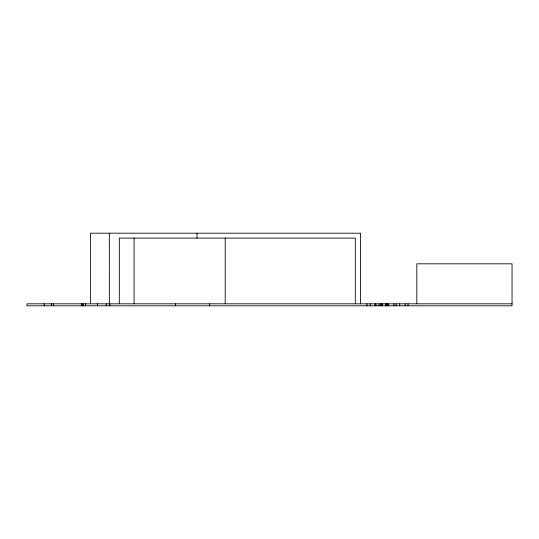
<?xml version="1.0" encoding="UTF-8"?>
<svg xmlns="http://www.w3.org/2000/svg" width="539" height="539" viewBox="0 0 539 539"><rect width="100%" height="100%" fill="white"/><g stroke="black" fill="none" stroke-linecap="round" stroke-linejoin="round"><path stroke-width="0.81" d="M512.05 303.814L26.95 303.814L26.95 305.802L512.05 305.802L512.05 263.814L416.822 263.814L416.822 303.814M408.036 303.814L408.036 305.802M405.16 303.814L405.16 305.802M399.736 303.814L399.736 305.802M396.077 303.814L396.077 305.802M393.894 303.814L393.894 305.802M388.734 303.814L388.734 305.802M387.615 303.814L387.615 305.802M386.894 303.814L386.894 305.802M386.706 303.814L386.706 305.802M385.762 303.814L385.762 305.802M385.466 303.814L385.466 305.802M382.596 303.814L382.596 305.802M381.342 303.814L381.342 305.802M380.857 303.814L380.857 305.802M379.032 303.814L379.032 305.802M375.926 303.814L375.926 305.802M374.982 303.814L374.982 305.802M370.246 303.814L370.246 305.802M366.938 303.814L366.938 305.802M360.51 303.814L360.51 233.198L90.518 233.198L90.518 303.814M355.329 303.814L355.329 238.103L119.321 238.103L119.321 303.814M225.194 238.103L225.194 303.814M209.671 303.814L209.671 305.802M196.998 233.198L196.998 238.238M175.465 303.814L175.465 305.802M134.09 238.103L134.09 303.814M109.868 303.814L109.868 305.802M109.356 305.802L109.323 233.198M106.21 303.814L106.21 305.802M97.492 303.814L97.492 305.802M85.485 303.814L85.485 305.802M83.215 303.814L83.215 305.802M82.063 303.814L82.063 305.802M81.456 303.814L81.456 305.802M53.502 303.814L53.502 305.802M51.394 303.814L51.394 305.802M44.232 303.814L44.232 305.802"/></g></svg>
